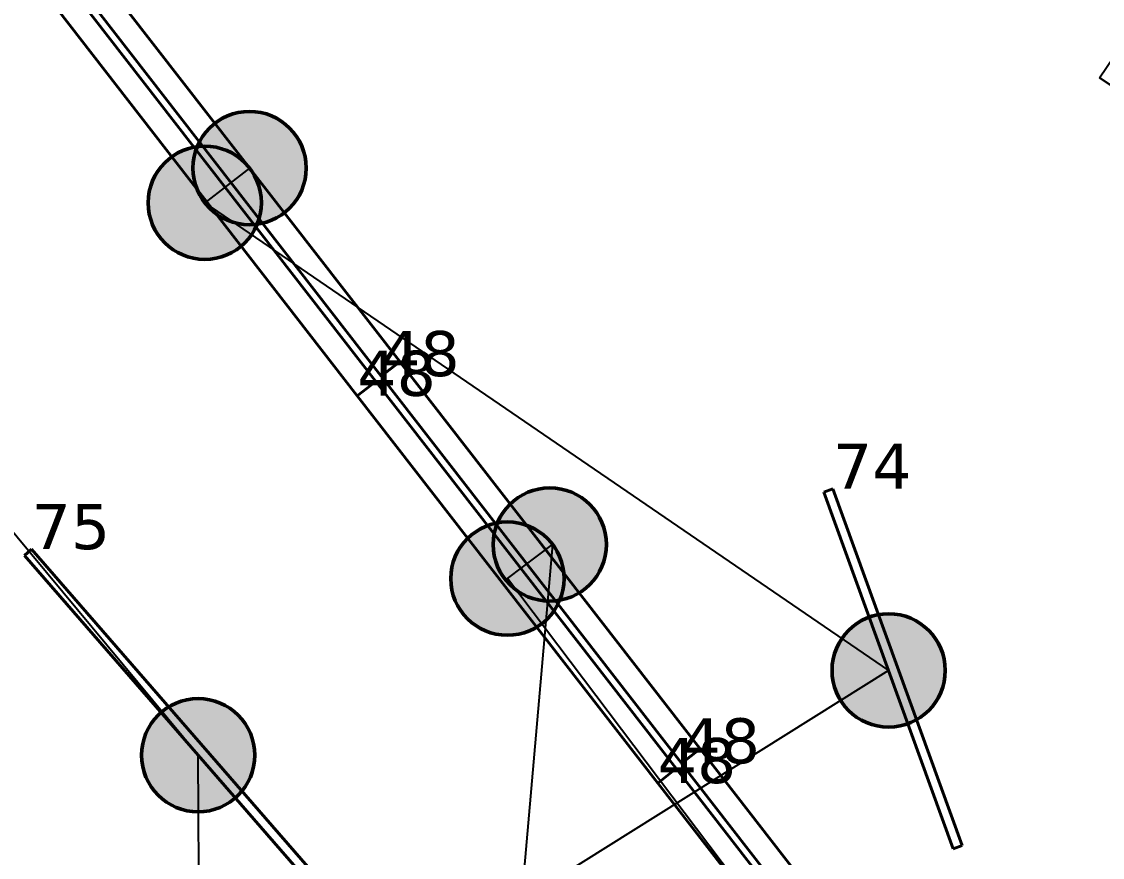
# Model space of a CAD drawing. Header units: millimetres. Extents: x -243740 to 150609, y -473655 to -165121.
# Drawn here: x 45927 to 50245, y -329526 to -326187 of the extents above; entities that cross this region are included whole.
import ezdxf

# ---------------------------------------------------------------- set-up
doc = ezdxf.new("R2010")
doc.units = ezdxf.units.MM
doc.linetypes.add('Линия сетки', pattern=[22.225, 12.7, -3.175, 3.175, -3.175])
doc.layers.add('_Гр.ЩД-1C.10.4.I8.1', color=6, linetype='Continuous')
doc.layers.add('_Гр.ЩД-1C.10.4.I8.7', color=6, linetype='Continuous')
for name, color, linetype, lineweight in [('_освещение_dali', 3, 'Continuous', 50), ('DALLI', 6, 'TRAY', 30), ('DLX_FL1_LUM 122', 1, 'Continuous', 40), ('DLX_FL1_LUM 222', 5, 'Continuous', 40), ('DLX_LUM 12', 5, 'Continuous', 40), ('DLX_LUM 17', 5, 'Continuous', 40)]:
    doc.layers.add(name, color=color, linetype=linetype, lineweight=lineweight)
doc.styles.add('ELine', font='txt.shx')
doc.styles.add('TableTextStyle', font='')
doc.styles.get('TableTextStyle').set_extended_font_data('VERDANA.TTF')
doc.linetypes.add('TRAY', pattern='A,12.119257,["_",ELine,S=4.5,R=90,X=0,Y=-1.555839],0.750382,["_",ELine,S=4.5,R=0,X=0,Y=-0.805849],1.314849,["_",ELine,S=4.5,R=0,X=0,Y=-0.805849],2.250029,["_",ELine,S=4.5,R=90,X=0,Y=-1.555839],13.565483', length=30)
doc.linetypes.add('Truba', pattern='A,3e-05,[4,MSH_7,S=1,R=0,X=0,Y=0],-3.022072', length=3.022102)

# ---------------------------------------------------------------- blocks, each defined once
blk = doc.blocks.new('A$C0249faeb')
at = {"layer": 'DALLI', "color": 0, "linetype": 'Линия сетки', "lineweight": -3, "ltscale": 100}
blk.add_lwpolyline([(-50931.7, -49471.4), (-66828.3, -73039.2), (-92811.2, -55513.5), (-76914.5, -31945.8)], close=True, dxfattribs=at)
blk = doc.blocks.new('A$Caabd1818')
at = {"layer": 'DLX_FL1_LUM 122'}
for points in [[(44593.5, 68371, 0), (44667.8, 68428.6, 0)], [(44667.8, 68428.6, 0), (44593.5, 68371, 0)], [(44667.8, 68428.6, 0), (44593.5, 68371, 0)], [(44593.5, 68371, 0), (44667.8, 68428.6, 0)], [(44667.8, 68428.6, 0), (45867.9, 66881.5, 0)], [(45867.9, 66881.5, 0), (44667.8, 68428.6, 0)], [(44667.8, 68428.6, 0), (44667.8, 68428.6, 0)], [(44667.8, 68428.6, 0), (44667.8, 68428.6, 0)], [(45867.9, 66881.5, 0), (44667.8, 68428.6, 0)], [(44667.8, 68428.6, 0), (45867.9, 66881.5, 0)], [(45793.6, 66823.9, 0), (44593.5, 68371, 0)], [(44593.5, 68371, 0), (44593.5, 68371, 0)], [(44593.5, 68371, 0), (45793.6, 66823.9, 0)], [(44593.5, 68371, 0), (44593.5, 68371, 0)], [(44593.5, 68371, 0), (45793.6, 66823.9, 0)], [(45793.6, 66823.9, 0), (44593.5, 68371, 0)], [(44498.4, 68292.2, 0), (44572.7, 68349.8, 0)], [(44572.7, 68349.8, 0), (44498.4, 68292.2, 0)], [(44572.7, 68349.8, 0), (44498.4, 68292.2, 0)], [(44498.4, 68292.2, 0), (44572.7, 68349.8, 0)], [(44572.7, 68349.8, 0), (45772.8, 66802.7, 0)], [(45772.8, 66802.7, 0), (44572.7, 68349.8, 0)], [(44572.7, 68349.8, 0), (44572.7, 68349.8, 0)], [(44572.7, 68349.8, 0), (44572.7, 68349.8, 0)], [(45772.8, 66802.7, 0), (44572.7, 68349.8, 0)], [(44572.7, 68349.8, 0), (45772.8, 66802.7, 0)], [(45698.5, 66745.1, 0), (44498.4, 68292.2, 0)], [(44498.4, 68292.2, 0), (44498.4, 68292.2, 0)], [(44498.4, 68292.2, 0), (45698.5, 66745.1, 0)], [(44498.4, 68292.2, 0), (44498.4, 68292.2, 0)], [(44498.4, 68292.2, 0), (45698.5, 66745.1, 0)], [(45698.5, 66745.1, 0), (44498.4, 68292.2, 0)]]:
    blk.add_polyline3d(points, dxfattribs=at)
at = {"layer": 'DLX_FL1_LUM 222'}
for points in [[(42267.5, 71523, 0), (43467.6, 69975.9, 0)], [(43467.6, 69975.9, 0), (42267.5, 71523, 0)], [(43467.6, 69975.9, 0), (42267.5, 71523, 0)], [(42267.5, 71523, 0), (43467.6, 69975.9, 0)], [(42172.4, 71444.2, 0), (43372.5, 69897.1, 0)], [(43372.5, 69897.1, 0), (42172.4, 71444.2, 0)], [(43372.5, 69897.1, 0), (42172.4, 71444.2, 0)], [(42172.4, 71444.2, 0), (43372.5, 69897.1, 0)], [(43393.3, 69918.3, 0), (42193.2, 71465.4, 0)], [(42193.2, 71465.4, 0), (43393.3, 69918.3, 0)], [(42193.2, 71465.4, 0), (43393.3, 69918.3, 0)], [(43393.3, 69918.3, 0), (42193.2, 71465.4, 0)], [(43298.3, 69839.5, 0), (42098.2, 71386.6, 0)], [(42098.2, 71386.6, 0), (43298.3, 69839.5, 0)], [(42098.2, 71386.6, 0), (43298.3, 69839.5, 0)], [(43298.3, 69839.5, 0), (42098.2, 71386.6, 0)], [(43467.6, 69975.9, 0), (43393.3, 69918.3, 0)], [(43393.3, 69918.3, 0), (43467.6, 69975.9, 0)], [(43393.3, 69918.3, 0), (43467.6, 69975.9, 0)], [(43467.6, 69975.9, 0), (43393.3, 69918.3, 0)], [(43393.4, 69918.2, 0), (43467.7, 69975.8, 0)], [(43467.7, 69975.8, 0), (43393.4, 69918.2, 0)], [(43467.7, 69975.8, 0), (43393.4, 69918.2, 0)], [(43393.4, 69918.2, 0), (43467.7, 69975.8, 0)], [(43467.6, 69975.9, 0), (43467.6, 69975.9, 0)], [(43467.6, 69975.9, 0), (43467.6, 69975.9, 0)], [(43467.7, 69975.8, 0), (44667.8, 68428.7, 0)], [(44667.8, 68428.7, 0), (43467.7, 69975.8, 0)], [(43467.7, 69975.8, 0), (43467.7, 69975.8, 0)], [(43467.7, 69975.8, 0), (43467.7, 69975.8, 0)], [(44667.8, 68428.7, 0), (43467.7, 69975.8, 0)], [(43467.7, 69975.8, 0), (44667.8, 68428.7, 0)], [(43393.3, 69918.3, 0), (43393.3, 69918.3, 0)], [(43393.3, 69918.3, 0), (43393.3, 69918.3, 0)], [(44593.5, 68371.1, 0), (43393.4, 69918.2, 0)], [(43393.4, 69918.2, 0), (43393.4, 69918.2, 0)], [(43393.4, 69918.2, 0), (44593.5, 68371.1, 0)], [(43393.4, 69918.2, 0), (43393.4, 69918.2, 0)], [(43393.4, 69918.2, 0), (44593.5, 68371.1, 0)], [(44593.5, 68371.1, 0), (43393.4, 69918.2, 0)], [(43372.5, 69897.1, 0), (43298.3, 69839.5, 0)], [(43298.3, 69839.5, 0), (43372.5, 69897.1, 0)], [(43298.3, 69839.5, 0), (43372.5, 69897.1, 0)], [(43372.5, 69897.1, 0), (43298.3, 69839.5, 0)], [(43298.3, 69839.4, 0), (43372.6, 69897, 0)], [(43372.6, 69897, 0), (43298.3, 69839.4, 0)], [(43372.6, 69897, 0), (43298.3, 69839.4, 0)], [(43298.3, 69839.4, 0), (43372.6, 69897, 0)], [(43372.5, 69897.1, 0), (43372.5, 69897.1, 0)], [(43372.5, 69897.1, 0), (43372.5, 69897.1, 0)], [(43372.6, 69897, 0), (44572.7, 68349.9, 0)], [(44572.7, 68349.9, 0), (43372.6, 69897, 0)], [(43372.6, 69897, 0), (43372.6, 69897, 0)], [(43372.6, 69897, 0), (43372.6, 69897, 0)], [(44572.7, 68349.9, 0), (43372.6, 69897, 0)], [(43372.6, 69897, 0), (44572.7, 68349.9, 0)], [(43298.3, 69839.5, 0), (43298.3, 69839.5, 0)], [(43298.3, 69839.5, 0), (43298.3, 69839.5, 0)], [(44498.4, 68292.3, 0), (43298.3, 69839.4, 0)], [(43298.3, 69839.4, 0), (43298.3, 69839.4, 0)], [(43298.3, 69839.4, 0), (44498.4, 68292.3, 0)], [(43298.3, 69839.4, 0), (43298.3, 69839.4, 0)], [(43298.3, 69839.4, 0), (44498.4, 68292.3, 0)], [(44498.4, 68292.3, 0), (43298.3, 69839.4, 0)], [(44667.8, 68428.7, 0), (44593.5, 68371.1, 0)], [(44593.5, 68371.1, 0), (44667.8, 68428.7, 0)], [(44593.5, 68371.1, 0), (44667.8, 68428.7, 0)], [(44667.8, 68428.7, 0), (44593.5, 68371.1, 0)], [(44667.8, 68428.7, 0), (44667.8, 68428.7, 0)], [(44667.8, 68428.7, 0), (44667.8, 68428.7, 0)], [(44593.5, 68371.1, 0), (44593.5, 68371.1, 0)], [(44593.5, 68371.1, 0), (44593.5, 68371.1, 0)], [(44572.7, 68349.9, 0), (44498.4, 68292.3, 0)], [(44498.4, 68292.3, 0), (44572.7, 68349.9, 0)], [(44498.4, 68292.3, 0), (44572.7, 68349.9, 0)], [(44572.7, 68349.9, 0), (44498.4, 68292.3, 0)], [(44572.7, 68349.9, 0), (44572.7, 68349.9, 0)], [(44572.7, 68349.9, 0), (44572.7, 68349.9, 0)], [(44498.4, 68292.3, 0), (44498.4, 68292.3, 0)], [(44498.4, 68292.3, 0), (44498.4, 68292.3, 0)]]:
    blk.add_polyline3d(points, dxfattribs=at)
at = {"layer": 'DLX_LUM 12'}
for points in [[(45162.7, 69454.9, 0), (45198.5, 69467.9, 0)], [(45198.5, 69467.9, 0), (45162.7, 69454.9, 0)], [(45198.5, 69467.9, 0), (45162.7, 69454.9, 0)], [(45162.7, 69454.9, 0), (45198.5, 69467.9, 0)], [(45679.8, 68029.8, 0), (45162.7, 69454.9, 0)], [(45162.7, 69454.9, 0), (45162.7, 69454.9, 0)], [(45162.7, 69454.9, 0), (45679.8, 68029.8, 0)], [(45162.7, 69454.9, 0), (45162.7, 69454.9, 0)], [(45162.7, 69454.9, 0), (45679.8, 68029.8, 0)], [(45679.8, 68029.8, 0), (45162.7, 69454.9, 0)], [(45198.5, 69467.9, 0), (45198.5, 69467.9, 0)], [(45198.5, 69467.9, 0), (45715.5, 68042.8, 0)], [(45715.5, 68042.8, 0), (45198.5, 69467.9, 0)], [(45198.5, 69467.9, 0), (45198.5, 69467.9, 0)], [(45715.5, 68042.8, 0), (45198.5, 69467.9, 0)], [(45198.5, 69467.9, 0), (45715.5, 68042.8, 0)], [(45715.5, 68042.8, 0), (45679.8, 68029.8, 0)], [(45679.8, 68029.8, 0), (45715.5, 68042.8, 0)], [(45679.8, 68029.8, 0), (45715.5, 68042.8, 0)], [(45715.5, 68042.8, 0), (45679.8, 68029.8, 0)], [(45679.8, 68029.8, 0), (45679.8, 68029.8, 0)], [(45679.8, 68029.8, 0), (45679.8, 68029.8, 0)], [(45715.5, 68042.8, 0), (45715.5, 68042.8, 0)], [(45715.5, 68042.8, 0), (45715.5, 68042.8, 0)]]:
    blk.add_polyline3d(points, dxfattribs=at)
at = {"layer": 'DLX_LUM 17'}
for points in [[(41967.9, 69201.8, 0), (41996.5, 69226.7, 0)], [(41996.5, 69226.7, 0), (41967.9, 69201.8, 0)], [(41996.5, 69226.7, 0), (41967.9, 69201.8, 0)], [(41967.9, 69201.8, 0), (41996.5, 69226.7, 0)], [(41996.5, 69226.7, 0), (41996.5, 69226.7, 0)], [(41996.5, 69226.7, 0), (43385.4, 67630.3, 0)], [(43385.4, 67630.3, 0), (41996.5, 69226.7, 0)], [(41996.5, 69226.7, 0), (41996.5, 69226.7, 0)], [(43385.4, 67630.3, 0), (41996.5, 69226.7, 0)], [(41996.5, 69226.7, 0), (43385.4, 67630.3, 0)], [(43356.7, 67605.4, 0), (41967.9, 69201.8, 0)], [(41967.9, 69201.8, 0), (41967.9, 69201.8, 0)], [(41967.9, 69201.8, 0), (43356.7, 67605.4, 0)], [(41967.9, 69201.8, 0), (41967.9, 69201.8, 0)], [(41967.9, 69201.8, 0), (43356.7, 67605.4, 0)], [(43356.7, 67605.4, 0), (41967.9, 69201.8, 0)]]:
    blk.add_polyline3d(points, dxfattribs=at)
blk = doc.blocks.new('A$Cab2378fa')
at = {"lineweight": 25, "true_color": 0xfff5f5}
h = blk.add_hatch(color=7, dxfattribs=at)
h.dxf.hatch_style = 1
h.paths.add_polyline_path([(0, 0), (-141.6, -170.3, 0.174923), (3, -222.4, 0.197808), (162.3, -156.8)])
h.paths.add_polyline_path([(-163.2, 157.6), (0, 0), (147.8, 177.8, 0.175398), (3, 230.2, 0.209014)])
at = {"lineweight": 25}
h = blk.add_hatch(color=0, dxfattribs=at)
h.paths.add_polyline_path([(162.3, -156.8, 0.442338), (147.8, 177.8), (0, 0)])
h.paths.add_polyline_path([(-141.6, -170.3), (0, 0), (-163.2, 157.6, 0.430096)])
blk.add_circle((3, 3.9), 226.3)

msp = doc.modelspace()

# ---------------------------------------------------------------- linework, layer by layer
at = {"layer": '_Гр.ЩД-1C.10.4.I8.1', "ltscale": 100}
msp.add_lwpolyline([(51444.9, -333067.2), (50234.8, -331507.2), (50433.6, -331353), (49175.9, -329787.3), (49128.2, -330080.6), (47867.6, -328412.8), (48048.1, -328276.3), (47846.4, -330576.7), (49420.8, -333398.9), (52260.7, -335606.6)], dxfattribs=at)
at = {"layer": '_Гр.ЩД-1C.10.4.I8.7', "ltscale": 100}
msp.add_lwpolyline([(45675, -325270.6), (46837.2, -326772.3), (46658.4, -326911.1), (49390.9, -328779.4), (46639.8, -330503.1), (46632, -329118.2), (44877.8, -327006.9), (44758.6, -327912.1), (43157.9, -329626.6), (40916.1, -330469), (41292.8, -331071.4), (41035.9, -331232.1), (42846, -331831), (42686.6, -331991.6), (44618.6, -332662.8), (44459.1, -332823.4)], dxfattribs=at)

# ---------------------------------------------------------------- block references
at = {"layer": '_освещение_dali', "color": 5, "ltscale": 100}
for p in [(46834.3, -326776.3), (46655.4, -326915), (48034, -328280.3), (47864.6, -328416.7), (49388, -328783.4), (46629, -329122.1)]:
    msp.add_blockref('A$Cab2378fa', p, dxfattribs=at)
at = {"layer": 'Defpoints', "color": 3, "ltscale": 100}
msp.add_blockref('A$C0249faeb', (143045.2, -270897.9), dxfattribs=at)
at = {"layer": 'Defpoints', "linetype": 'Truba', "ltscale": 100}
msp.add_blockref('A$Caabd1818', (3969.7, -397521.8), dxfattribs=at)

# ---------------------------------------------------------------- texts
at = {"layer": '_освещение_dali', "color": 11, "true_color": 0xff7860, "style": 'TableTextStyle'}
for s, p in [('48', (47363, -327603.5)), ('48', (47267.9, -327682.3)), ('74', (49168.1, -328053.9)), ('75', (45966.2, -328295))]:
    msp.add_text(s, height=180, dxfattribs=at).set_placement(p)
at = {"layer": '_освещение_dali', "color": 213, "true_color": 0xcd85c3, "style": 'TableTextStyle'}
for p in [(48563.1, -329150.7), (48468.1, -329229.5)]:
    msp.add_text('48', height=180, dxfattribs=at).set_placement(p)

doc.saveas('drawing.dxf')
